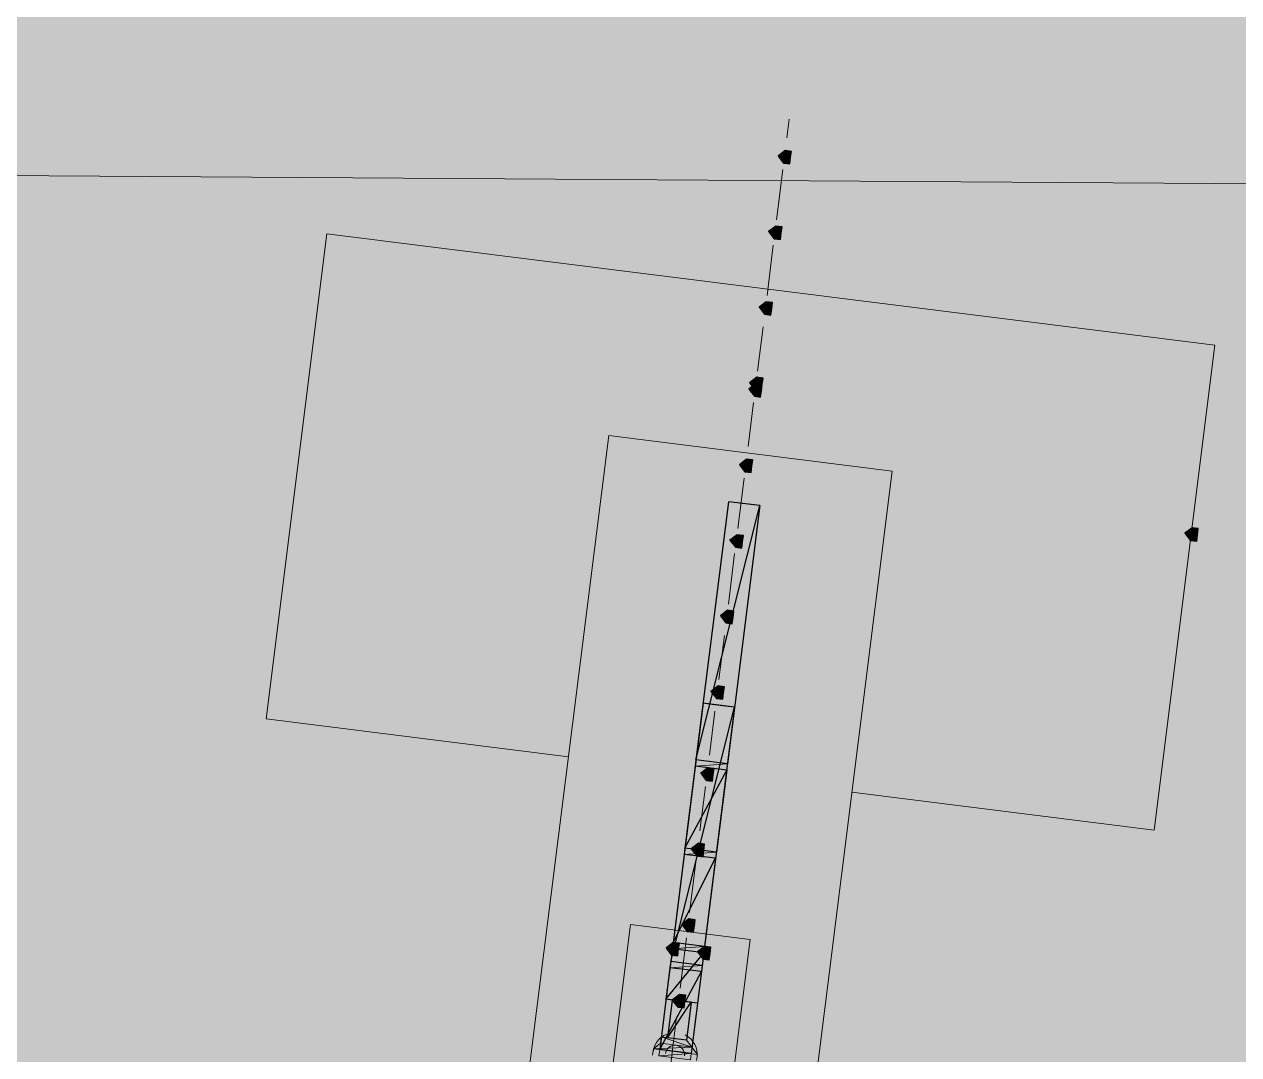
# Model space of a CAD drawing. Header units: metres. Extents: x -4 to 509425, y 7549 to 4732445.
# Drawn here: x 476040.436 to 476042.056, y 4719730.202 to 4719731.577 of the extents above; entities that cross this region are included whole.
import ezdxf

# ---------------------------------------------------------------- set-up
doc = ezdxf.new("R2010")
doc.units = ezdxf.units.M
doc.header["$LTSCALE"] = 0.01
doc.header["$MEASUREMENT"] = 0
doc.layers.get('0').update_dxf_attribs({"lineweight": 0})
doc.layers.add('_SUBESTACIÓN', color=1, linetype='Continuous')
doc.layers.add('SUBESTACION LA VID', color=253, linetype='Continuous')

# ---------------------------------------------------------------- blocks, each defined once
blk = doc.blocks.new('A$Cfff6051d')
at = {"layer": 'SUBESTACION LA VID', "transparency": 33554687}
h = blk.add_hatch(color=256, dxfattribs=at)
h.dxf.hatch_style = 2
h.paths.add_polyline_path([(476041.4581, 4719731.399), (476041.4592, 4719731.4074), (476041.4508, 4719731.4084), (476041.4413, 4719731.4011), (476041.4487, 4719731.3916), (476041.4571, 4719731.3906)])
h = blk.add_hatch(color=256, dxfattribs=at)
h.dxf.hatch_style = 2
h.paths.add_polyline_path([(476041.4581, 4719731.399), (476041.4592, 4719731.4074), (476041.4508, 4719731.4084), (476041.4413, 4719731.4011), (476041.4487, 4719731.3916), (476041.4571, 4719731.3906)])
h = blk.add_hatch(color=256, dxfattribs=at)
h.dxf.hatch_style = 2
h.paths.add_polyline_path([(476041.4455, 4719731.2981), (476041.4466, 4719731.3065), (476041.4382, 4719731.3076), (476041.4287, 4719731.3003), (476041.4361, 4719731.2908), (476041.4445, 4719731.2897)])
h = blk.add_hatch(color=256, dxfattribs=at)
h.dxf.hatch_style = 2
h.paths.add_polyline_path([(476041.4455, 4719731.2981), (476041.4466, 4719731.3065), (476041.4382, 4719731.3076), (476041.4287, 4719731.3003), (476041.4361, 4719731.2908), (476041.4445, 4719731.2897)])
h = blk.add_hatch(color=256, dxfattribs=at)
h.dxf.hatch_style = 2
h.paths.add_polyline_path([(476041.4455, 4719731.2981), (476041.4466, 4719731.3065), (476041.4382, 4719731.3076), (476041.4287, 4719731.3003), (476041.4361, 4719731.2908), (476041.4445, 4719731.2897)])
h = blk.add_hatch(color=256, dxfattribs=at)
h.dxf.hatch_style = 2
h.paths.add_polyline_path([(476041.4329, 4719731.1973), (476041.4339, 4719731.2057), (476041.4255, 4719731.2068), (476041.4161, 4719731.1994), (476041.4234, 4719731.19), (476041.4318, 4719731.1889)])
h = blk.add_hatch(color=256, dxfattribs=at)
h.dxf.hatch_style = 2
h.paths.add_polyline_path([(476041.4329, 4719731.1973), (476041.4339, 4719731.2057), (476041.4255, 4719731.2068), (476041.4161, 4719731.1994), (476041.4234, 4719731.19), (476041.4318, 4719731.1889)])
h = blk.add_hatch(color=256, dxfattribs=at)
h.dxf.hatch_style = 2
h.paths.add_polyline_path([(476041.4329, 4719731.1973), (476041.4339, 4719731.2057), (476041.4255, 4719731.2068), (476041.4161, 4719731.1994), (476041.4234, 4719731.19), (476041.4318, 4719731.1889)])
h = blk.add_hatch(color=256, dxfattribs=at)
h.dxf.hatch_style = 2
h.paths.add_polyline_path([(476041.4192, 4719731.0881), (476041.4202, 4719731.0965), (476041.4118, 4719731.0976), (476041.4024, 4719731.0902), (476041.4097, 4719731.0808), (476041.4181, 4719731.0797)])
h = blk.add_hatch(color=256, dxfattribs=at)
h.dxf.hatch_style = 2
h.paths.add_polyline_path([(476041.4202, 4719731.0965), (476041.4213, 4719731.1049), (476041.4129, 4719731.106), (476041.4034, 4719731.0986), (476041.4108, 4719731.0892), (476041.4192, 4719731.0881)])
h = blk.add_hatch(color=256, dxfattribs=at)
h.dxf.hatch_style = 2
h.paths.add_polyline_path([(476041.4202, 4719731.0965), (476041.4213, 4719731.1049), (476041.4129, 4719731.106), (476041.4034, 4719731.0986), (476041.4108, 4719731.0892), (476041.4192, 4719731.0881)])
h = blk.add_hatch(color=256, dxfattribs=at)
h.dxf.hatch_style = 2
h.paths.add_polyline_path([(476041.4065, 4719730.9873), (476041.4076, 4719730.9957), (476041.3992, 4719730.9968), (476041.3897, 4719730.9894), (476041.3971, 4719730.98), (476041.4055, 4719730.9789)])
h = blk.add_hatch(color=256, dxfattribs=at)
h.dxf.hatch_style = 2
h.paths.add_polyline_path([(476041.4065, 4719730.9873), (476041.4076, 4719730.9957), (476041.3992, 4719730.9968), (476041.3897, 4719730.9894), (476041.3971, 4719730.98), (476041.4055, 4719730.9789)])
h = blk.add_hatch(color=256, dxfattribs=at)
h.dxf.hatch_style = 2
h.paths.add_polyline_path([(476041.4065, 4719730.9873), (476041.4076, 4719730.9957), (476041.3992, 4719730.9968), (476041.3897, 4719730.9894), (476041.3971, 4719730.98), (476041.4055, 4719730.9789)])
h = blk.add_hatch(color=256, dxfattribs=at)
h.dxf.hatch_style = 2
h.paths.add_polyline_path([(476042.0009, 4719730.8958), (476042.0019, 4719730.9042), (476041.9935, 4719730.9052), (476041.9841, 4719730.8979), (476041.9914, 4719730.8884), (476041.9998, 4719730.8874)])
h = blk.add_hatch(color=256, dxfattribs=at)
h.dxf.hatch_style = 2
h.paths.add_polyline_path([(476042.0009, 4719730.8958), (476042.0019, 4719730.9042), (476041.9935, 4719730.9052), (476041.9841, 4719730.8979), (476041.9914, 4719730.8884), (476041.9998, 4719730.8874)])
h = blk.add_hatch(color=256, dxfattribs=at)
h.dxf.hatch_style = 2
h.paths.add_polyline_path([(476041.3939, 4719730.8865), (476041.395, 4719730.8949), (476041.3866, 4719730.896), (476041.3771, 4719730.8886), (476041.3845, 4719730.8792), (476041.3929, 4719730.8781)])
h = blk.add_hatch(color=256, dxfattribs=at)
h.dxf.hatch_style = 2
h.paths.add_polyline_path([(476041.3939, 4719730.8865), (476041.395, 4719730.8949), (476041.3866, 4719730.896), (476041.3771, 4719730.8886), (476041.3845, 4719730.8792), (476041.3929, 4719730.8781)])
h = blk.add_hatch(color=256, dxfattribs=at)
h.dxf.hatch_style = 2
h.paths.add_polyline_path([(476041.3939, 4719730.8865), (476041.395, 4719730.8949), (476041.3866, 4719730.896), (476041.3771, 4719730.8886), (476041.3845, 4719730.8792), (476041.3929, 4719730.8781)])
h = blk.add_hatch(color=256, dxfattribs=at)
h.dxf.hatch_style = 2
h.paths.add_polyline_path([(476041.3813, 4719730.7857), (476041.3823, 4719730.7941), (476041.3739, 4719730.7952), (476041.3645, 4719730.7878), (476041.3718, 4719730.7784), (476041.3802, 4719730.7773)])
h = blk.add_hatch(color=256, dxfattribs=at)
h.dxf.hatch_style = 2
h.paths.add_polyline_path([(476041.3813, 4719730.7857), (476041.3823, 4719730.7941), (476041.3739, 4719730.7952), (476041.3645, 4719730.7878), (476041.3718, 4719730.7784), (476041.3802, 4719730.7773)])
h = blk.add_hatch(color=256, dxfattribs=at)
h.dxf.hatch_style = 2
h.paths.add_polyline_path([(476041.3813, 4719730.7857), (476041.3823, 4719730.7941), (476041.3739, 4719730.7952), (476041.3645, 4719730.7878), (476041.3718, 4719730.7784), (476041.3802, 4719730.7773)])
h = blk.add_hatch(color=256, dxfattribs=at)
h.dxf.hatch_style = 2
h.paths.add_polyline_path([(476041.3686, 4719730.6849), (476041.3697, 4719730.6933), (476041.3613, 4719730.6944), (476041.3518, 4719730.687), (476041.3592, 4719730.6776), (476041.3676, 4719730.6765)])
h = blk.add_hatch(color=256, dxfattribs=at)
h.dxf.hatch_style = 2
h.paths.add_polyline_path([(476041.3686, 4719730.6849), (476041.3697, 4719730.6933), (476041.3613, 4719730.6944), (476041.3518, 4719730.687), (476041.3592, 4719730.6776), (476041.3676, 4719730.6765)])
h = blk.add_hatch(color=256, dxfattribs=at)
h.dxf.hatch_style = 2
h.paths.add_polyline_path([(476041.3686, 4719730.6849), (476041.3697, 4719730.6933), (476041.3613, 4719730.6944), (476041.3518, 4719730.687), (476041.3592, 4719730.6776), (476041.3676, 4719730.6765)])
h = blk.add_hatch(color=256, dxfattribs=at)
h.dxf.hatch_style = 2
h.paths.add_polyline_path([(476041.3549, 4719730.5757), (476041.356, 4719730.5841), (476041.3476, 4719730.5852), (476041.3381, 4719730.5778), (476041.3455, 4719730.5684), (476041.3539, 4719730.5673)])
h = blk.add_hatch(color=256, dxfattribs=at)
h.dxf.hatch_style = 2
h.paths.add_polyline_path([(476041.3549, 4719730.5757), (476041.356, 4719730.5841), (476041.3476, 4719730.5852), (476041.3381, 4719730.5778), (476041.3455, 4719730.5684), (476041.3539, 4719730.5673)])
h = blk.add_hatch(color=256, dxfattribs=at)
h.dxf.hatch_style = 2
h.paths.add_polyline_path([(476041.3549, 4719730.5757), (476041.356, 4719730.5841), (476041.3476, 4719730.5852), (476041.3381, 4719730.5778), (476041.3455, 4719730.5684), (476041.3539, 4719730.5673)])
h = blk.add_hatch(color=256, dxfattribs=at)
h.dxf.hatch_style = 2
h.paths.add_polyline_path([(476041.3423, 4719730.4749), (476041.3434, 4719730.4833), (476041.335, 4719730.4844), (476041.3255, 4719730.477), (476041.3328, 4719730.4676), (476041.3412, 4719730.4665)])
h = blk.add_hatch(color=256, dxfattribs=at)
h.dxf.hatch_style = 2
h.paths.add_polyline_path([(476041.3423, 4719730.4749), (476041.3434, 4719730.4833), (476041.335, 4719730.4844), (476041.3255, 4719730.477), (476041.3328, 4719730.4676), (476041.3412, 4719730.4665)])
h = blk.add_hatch(color=256, dxfattribs=at)
h.dxf.hatch_style = 2
h.paths.add_polyline_path([(476041.3423, 4719730.4749), (476041.3434, 4719730.4833), (476041.335, 4719730.4844), (476041.3255, 4719730.477), (476041.3328, 4719730.4676), (476041.3412, 4719730.4665)])
h = blk.add_hatch(color=256, dxfattribs=at)
h.dxf.hatch_style = 2
h.paths.add_polyline_path([(476041.3297, 4719730.3741), (476041.3307, 4719730.3825), (476041.3223, 4719730.3836), (476041.3129, 4719730.3762), (476041.3202, 4719730.3668), (476041.3286, 4719730.3657)])
h = blk.add_hatch(color=256, dxfattribs=at)
h.dxf.hatch_style = 2
h.paths.add_polyline_path([(476041.3297, 4719730.3741), (476041.3307, 4719730.3825), (476041.3223, 4719730.3836), (476041.3129, 4719730.3762), (476041.3202, 4719730.3668), (476041.3286, 4719730.3657)])
h = blk.add_hatch(color=256, dxfattribs=at)
h.dxf.hatch_style = 2
h.paths.add_polyline_path([(476041.3297, 4719730.3741), (476041.3307, 4719730.3825), (476041.3223, 4719730.3836), (476041.3129, 4719730.3762), (476041.3202, 4719730.3668), (476041.3286, 4719730.3657)])
h = blk.add_hatch(color=256, dxfattribs=at)
h.dxf.hatch_style = 2
h.paths.add_polyline_path([(476041.3087, 4719730.3426), (476041.3097, 4719730.351), (476041.3013, 4719730.3521), (476041.2919, 4719730.3447), (476041.2992, 4719730.3353), (476041.3076, 4719730.3342)])
h = blk.add_hatch(color=256, dxfattribs=at)
h.dxf.hatch_style = 2
h.paths.add_polyline_path([(476041.3507, 4719730.3373), (476041.3517, 4719730.3457), (476041.3433, 4719730.3468), (476041.3339, 4719730.3395), (476041.3412, 4719730.33), (476041.3496, 4719730.3289)])
h = blk.add_hatch(color=256, dxfattribs=at)
h.dxf.hatch_style = 2
h.paths.add_polyline_path([(476041.317, 4719730.2733), (476041.3181, 4719730.2817), (476041.3097, 4719730.2828), (476041.3002, 4719730.2754), (476041.3076, 4719730.266), (476041.316, 4719730.2649)])
h = blk.add_hatch(color=256, dxfattribs=at)
h.dxf.hatch_style = 2
h.paths.add_polyline_path([(476041.317, 4719730.2733), (476041.3181, 4719730.2817), (476041.3097, 4719730.2828), (476041.3002, 4719730.2754), (476041.3076, 4719730.266), (476041.316, 4719730.2649)])
h = blk.add_hatch(color=256, dxfattribs=at)
h.dxf.hatch_style = 2
h.paths.add_polyline_path([(476041.317, 4719730.2733), (476041.3181, 4719730.2817), (476041.3097, 4719730.2828), (476041.3002, 4719730.2754), (476041.3076, 4719730.266), (476041.316, 4719730.2649)])
at = {"layer": 'SUBESTACION LA VID', "lineweight": 15}
for p, q in [((476041.4561, 4719731.4504), (476041.4529, 4719731.4252)), ((476041.4561, 4719731.4504), (476041.4529, 4719731.4252)), ((476041.4476, 4719731.3832), (476041.4392, 4719731.316)), ((476041.4476, 4719731.3832), (476041.4392, 4719731.316)), ((476041.4392, 4719731.316), (476041.4445, 4719731.358)), ((476041.435, 4719731.2824), (476041.4266, 4719731.2152)), ((476041.435, 4719731.2824), (476041.4266, 4719731.2152)), ((476041.4266, 4719731.2152), (476041.435, 4719731.2824)), ((476041.4213, 4719731.1732), (476041.4139, 4719731.1144)), ((476041.4213, 4719731.1732), (476041.4139, 4719731.1144)), ((476041.4139, 4719731.1144), (476041.4213, 4719731.1732)), ((476041.4087, 4719731.0724), (476041.4013, 4719731.0136)), ((476041.4087, 4719731.0724), (476041.4013, 4719731.0136)), ((476041.4013, 4719731.0136), (476041.4087, 4719731.0724)), ((476041.396, 4719730.9716), (476041.3876, 4719730.9044)), ((476041.396, 4719730.9716), (476041.3876, 4719730.9044)), ((476041.3876, 4719730.9044), (476041.396, 4719730.9716)), ((476041.3318, 4719730.5957), (476041.375, 4719730.9401)), ((476041.3738, 4719730.5904), (476041.417, 4719730.9348)), ((476041.3834, 4719730.8708), (476041.375, 4719730.8036)), ((476041.3834, 4719730.8708), (476041.375, 4719730.8036)), ((476041.375, 4719730.8036), (476041.3834, 4719730.8708)), ((476041.3697, 4719730.7616), (476041.3623, 4719730.7028)), ((476041.3697, 4719730.7616), (476041.3623, 4719730.7028)), ((476041.3623, 4719730.7028), (476041.3697, 4719730.7616)), ((476041.2981, 4719730.3269), (476041.3413, 4719730.6713)), ((476041.2981, 4719730.3269), (476041.3413, 4719730.6713)), ((476041.3401, 4719730.3216), (476041.3833, 4719730.666)), ((476041.3401, 4719730.3216), (476041.3833, 4719730.666)), ((476041.3571, 4719730.6608), (476041.3497, 4719730.602)), ((476041.3571, 4719730.6608), (476041.3497, 4719730.602)), ((476041.3497, 4719730.602), (476041.3571, 4719730.6608)), ((476041.3308, 4719730.5873), (476041.3728, 4719730.582)), ((476041.3591, 4719730.4728), (476041.3728, 4719730.582)), ((476041.3444, 4719730.56), (476041.3371, 4719730.5012)), ((476041.3444, 4719730.56), (476041.3371, 4719730.5012)), ((476041.3371, 4719730.5012), (476041.3444, 4719730.56)), ((476041.3013, 4719730.3521), (476041.316, 4719730.4697)), ((476041.3433, 4719730.3468), (476041.358, 4719730.4644)), ((476041.3318, 4719730.4592), (476041.3234, 4719730.392)), ((476041.3318, 4719730.4592), (476041.3234, 4719730.392)), ((476041.3234, 4719730.392), (476041.3318, 4719730.4592)), ((476041.3013, 4719730.3521), (476041.3433, 4719730.3468)), ((476041.3192, 4719730.3584), (476041.3107, 4719730.2912)), ((476041.3192, 4719730.3584), (476041.3107, 4719730.2912)), ((476041.3107, 4719730.2912), (476041.3192, 4719730.3584)), ((476041.3338, 4719730.2712), (476041.3423, 4719730.3384)), ((476041.2834, 4719730.2093), (476041.2971, 4719730.3185)), ((476041.3391, 4719730.3132), (476041.2971, 4719730.3185)), ((476041.2971, 4719730.3185), (476041.3391, 4719730.3132)), ((476041.3254, 4719730.204), (476041.3391, 4719730.3132)), ((476041.2918, 4719730.2765), (476041.2918, 4719730.2765)), ((476041.2939, 4719730.225), (476041.3002, 4719730.2754)), ((476041.3191, 4719730.2219), (476041.3254, 4719730.2723)), ((476041.3055, 4719730.2492), (476041.2981, 4719730.1904)), ((476041.3055, 4719730.2492), (476041.2981, 4719730.1904)), ((476041.2981, 4719730.1904), (476041.3055, 4719730.2492))]:
    blk.add_line(p, q, dxfattribs=at)
at = {"layer": 'SUBESTACION LA VID'}
for points in [[(476041.4581, 4719731.399), (476041.4592, 4719731.4074), (476041.4508, 4719731.4084), (476041.4413, 4719731.4011), (476041.4487, 4719731.3916), (476041.4571, 4719731.3906)], [(476041.4581, 4719731.399), (476041.4592, 4719731.4074), (476041.4508, 4719731.4084), (476041.4413, 4719731.4011), (476041.4487, 4719731.3916), (476041.4571, 4719731.3906)], [(476041.4455, 4719731.2981), (476041.4466, 4719731.3065), (476041.4382, 4719731.3076), (476041.4287, 4719731.3003), (476041.4361, 4719731.2908), (476041.4445, 4719731.2897)], [(476041.4455, 4719731.2981), (476041.4466, 4719731.3065), (476041.4382, 4719731.3076), (476041.4287, 4719731.3003), (476041.4361, 4719731.2908), (476041.4445, 4719731.2897)], [(476041.4455, 4719731.2981), (476041.4466, 4719731.3065), (476041.4382, 4719731.3076), (476041.4287, 4719731.3003), (476041.4361, 4719731.2908), (476041.4445, 4719731.2897)], [(476041.4329, 4719731.1973), (476041.4339, 4719731.2057), (476041.4255, 4719731.2068), (476041.4161, 4719731.1994), (476041.4234, 4719731.19), (476041.4318, 4719731.1889)], [(476041.4329, 4719731.1973), (476041.4339, 4719731.2057), (476041.4255, 4719731.2068), (476041.4161, 4719731.1994), (476041.4234, 4719731.19), (476041.4318, 4719731.1889)], [(476041.4329, 4719731.1973), (476041.4339, 4719731.2057), (476041.4255, 4719731.2068), (476041.4161, 4719731.1994), (476041.4234, 4719731.19), (476041.4318, 4719731.1889)], [(476041.4192, 4719731.0881), (476041.4202, 4719731.0965), (476041.4118, 4719731.0976), (476041.4024, 4719731.0902), (476041.4097, 4719731.0808), (476041.4181, 4719731.0797)], [(476041.4202, 4719731.0965), (476041.4213, 4719731.1049), (476041.4129, 4719731.106), (476041.4034, 4719731.0986), (476041.4108, 4719731.0892), (476041.4192, 4719731.0881)], [(476041.4202, 4719731.0965), (476041.4213, 4719731.1049), (476041.4129, 4719731.106), (476041.4034, 4719731.0986), (476041.4108, 4719731.0892), (476041.4192, 4719731.0881)], [(476041.4065, 4719730.9873), (476041.4076, 4719730.9957), (476041.3992, 4719730.9968), (476041.3897, 4719730.9894), (476041.3971, 4719730.98), (476041.4055, 4719730.9789)], [(476041.4065, 4719730.9873), (476041.4076, 4719730.9957), (476041.3992, 4719730.9968), (476041.3897, 4719730.9894), (476041.3971, 4719730.98), (476041.4055, 4719730.9789)], [(476041.4065, 4719730.9873), (476041.4076, 4719730.9957), (476041.3992, 4719730.9968), (476041.3897, 4719730.9894), (476041.3971, 4719730.98), (476041.4055, 4719730.9789)], [(476042.0009, 4719730.8958), (476042.0019, 4719730.9042), (476041.9935, 4719730.9052), (476041.9841, 4719730.8979), (476041.9914, 4719730.8884), (476041.9998, 4719730.8874)], [(476042.0009, 4719730.8958), (476042.0019, 4719730.9042), (476041.9935, 4719730.9052), (476041.9841, 4719730.8979), (476041.9914, 4719730.8884), (476041.9998, 4719730.8874)], [(476041.3939, 4719730.8865), (476041.395, 4719730.8949), (476041.3866, 4719730.896), (476041.3771, 4719730.8886), (476041.3845, 4719730.8792), (476041.3929, 4719730.8781)], [(476041.3939, 4719730.8865), (476041.395, 4719730.8949), (476041.3866, 4719730.896), (476041.3771, 4719730.8886), (476041.3845, 4719730.8792), (476041.3929, 4719730.8781)], [(476041.3939, 4719730.8865), (476041.395, 4719730.8949), (476041.3866, 4719730.896), (476041.3771, 4719730.8886), (476041.3845, 4719730.8792), (476041.3929, 4719730.8781)], [(476041.3813, 4719730.7857), (476041.3823, 4719730.7941), (476041.3739, 4719730.7952), (476041.3645, 4719730.7878), (476041.3718, 4719730.7784), (476041.3802, 4719730.7773)], [(476041.3813, 4719730.7857), (476041.3823, 4719730.7941), (476041.3739, 4719730.7952), (476041.3645, 4719730.7878), (476041.3718, 4719730.7784), (476041.3802, 4719730.7773)], [(476041.3813, 4719730.7857), (476041.3823, 4719730.7941), (476041.3739, 4719730.7952), (476041.3645, 4719730.7878), (476041.3718, 4719730.7784), (476041.3802, 4719730.7773)], [(476041.3686, 4719730.6849), (476041.3697, 4719730.6933), (476041.3613, 4719730.6944), (476041.3518, 4719730.687), (476041.3592, 4719730.6776), (476041.3676, 4719730.6765)], [(476041.3686, 4719730.6849), (476041.3697, 4719730.6933), (476041.3613, 4719730.6944), (476041.3518, 4719730.687), (476041.3592, 4719730.6776), (476041.3676, 4719730.6765)], [(476041.3686, 4719730.6849), (476041.3697, 4719730.6933), (476041.3613, 4719730.6944), (476041.3518, 4719730.687), (476041.3592, 4719730.6776), (476041.3676, 4719730.6765)], [(476041.3549, 4719730.5757), (476041.356, 4719730.5841), (476041.3476, 4719730.5852), (476041.3381, 4719730.5778), (476041.3455, 4719730.5684), (476041.3539, 4719730.5673)], [(476041.3549, 4719730.5757), (476041.356, 4719730.5841), (476041.3476, 4719730.5852), (476041.3381, 4719730.5778), (476041.3455, 4719730.5684), (476041.3539, 4719730.5673)], [(476041.3549, 4719730.5757), (476041.356, 4719730.5841), (476041.3476, 4719730.5852), (476041.3381, 4719730.5778), (476041.3455, 4719730.5684), (476041.3539, 4719730.5673)], [(476041.3423, 4719730.4749), (476041.3434, 4719730.4833), (476041.335, 4719730.4844), (476041.3255, 4719730.477), (476041.3328, 4719730.4676), (476041.3412, 4719730.4665)], [(476041.3423, 4719730.4749), (476041.3434, 4719730.4833), (476041.335, 4719730.4844), (476041.3255, 4719730.477), (476041.3328, 4719730.4676), (476041.3412, 4719730.4665)], [(476041.3423, 4719730.4749), (476041.3434, 4719730.4833), (476041.335, 4719730.4844), (476041.3255, 4719730.477), (476041.3328, 4719730.4676), (476041.3412, 4719730.4665)], [(476041.3297, 4719730.3741), (476041.3307, 4719730.3825), (476041.3223, 4719730.3836), (476041.3129, 4719730.3762), (476041.3202, 4719730.3668), (476041.3286, 4719730.3657)], [(476041.3297, 4719730.3741), (476041.3307, 4719730.3825), (476041.3223, 4719730.3836), (476041.3129, 4719730.3762), (476041.3202, 4719730.3668), (476041.3286, 4719730.3657)], [(476041.3297, 4719730.3741), (476041.3307, 4719730.3825), (476041.3223, 4719730.3836), (476041.3129, 4719730.3762), (476041.3202, 4719730.3668), (476041.3286, 4719730.3657)], [(476041.3087, 4719730.3426), (476041.3097, 4719730.351), (476041.3013, 4719730.3521), (476041.2919, 4719730.3447), (476041.2992, 4719730.3353), (476041.3076, 4719730.3342)], [(476041.3507, 4719730.3373), (476041.3517, 4719730.3457), (476041.3433, 4719730.3468), (476041.3339, 4719730.3395), (476041.3412, 4719730.33), (476041.3496, 4719730.3289)], [(476041.317, 4719730.2733), (476041.3181, 4719730.2817), (476041.3097, 4719730.2828), (476041.3002, 4719730.2754), (476041.3076, 4719730.266), (476041.316, 4719730.2649)], [(476041.317, 4719730.2733), (476041.3181, 4719730.2817), (476041.3097, 4719730.2828), (476041.3002, 4719730.2754), (476041.3076, 4719730.266), (476041.316, 4719730.2649)], [(476041.317, 4719730.2733), (476041.3181, 4719730.2817), (476041.3097, 4719730.2828), (476041.3002, 4719730.2754), (476041.3076, 4719730.266), (476041.316, 4719730.2649)]]:
    blk.add_lwpolyline(points, close=True, dxfattribs=at)
at = {"layer": 'SUBESTACION LA VID', "lineweight": 0}
for points in [[(476041.4581, 4719731.399), (476041.4592, 4719731.4074), (476041.4508, 4719731.4084), (476041.4413, 4719731.4011), (476041.4487, 4719731.3916), (476041.4571, 4719731.3906)], [(476041.4581, 4719731.399), (476041.4592, 4719731.4074), (476041.4508, 4719731.4084), (476041.4413, 4719731.4011), (476041.4487, 4719731.3916), (476041.4571, 4719731.3906)], [(476041.4455, 4719731.2981), (476041.4466, 4719731.3065), (476041.4382, 4719731.3076), (476041.4287, 4719731.3003), (476041.4361, 4719731.2908), (476041.4445, 4719731.2897)], [(476041.4455, 4719731.2981), (476041.4466, 4719731.3065), (476041.4382, 4719731.3076), (476041.4287, 4719731.3003), (476041.4361, 4719731.2908), (476041.4445, 4719731.2897)], [(476041.4455, 4719731.2981), (476041.4466, 4719731.3065), (476041.4382, 4719731.3076), (476041.4287, 4719731.3003), (476041.4361, 4719731.2908), (476041.4445, 4719731.2897)], [(476041.4329, 4719731.1973), (476041.4339, 4719731.2057), (476041.4255, 4719731.2068), (476041.4161, 4719731.1994), (476041.4234, 4719731.19), (476041.4318, 4719731.1889)], [(476041.4329, 4719731.1973), (476041.4339, 4719731.2057), (476041.4255, 4719731.2068), (476041.4161, 4719731.1994), (476041.4234, 4719731.19), (476041.4318, 4719731.1889)], [(476041.4329, 4719731.1973), (476041.4339, 4719731.2057), (476041.4255, 4719731.2068), (476041.4161, 4719731.1994), (476041.4234, 4719731.19), (476041.4318, 4719731.1889)], [(476041.4192, 4719731.0881), (476041.4202, 4719731.0965), (476041.4118, 4719731.0976), (476041.4024, 4719731.0902), (476041.4097, 4719731.0808), (476041.4181, 4719731.0797)], [(476041.4202, 4719731.0965), (476041.4213, 4719731.1049), (476041.4129, 4719731.106), (476041.4034, 4719731.0986), (476041.4108, 4719731.0892), (476041.4192, 4719731.0881)], [(476041.4202, 4719731.0965), (476041.4213, 4719731.1049), (476041.4129, 4719731.106), (476041.4034, 4719731.0986), (476041.4108, 4719731.0892), (476041.4192, 4719731.0881)], [(476041.4065, 4719730.9873), (476041.4076, 4719730.9957), (476041.3992, 4719730.9968), (476041.3897, 4719730.9894), (476041.3971, 4719730.98), (476041.4055, 4719730.9789)], [(476041.4065, 4719730.9873), (476041.4076, 4719730.9957), (476041.3992, 4719730.9968), (476041.3897, 4719730.9894), (476041.3971, 4719730.98), (476041.4055, 4719730.9789)], [(476041.4065, 4719730.9873), (476041.4076, 4719730.9957), (476041.3992, 4719730.9968), (476041.3897, 4719730.9894), (476041.3971, 4719730.98), (476041.4055, 4719730.9789)], [(476042.0009, 4719730.8958), (476042.0019, 4719730.9042), (476041.9935, 4719730.9052), (476041.9841, 4719730.8979), (476041.9914, 4719730.8884), (476041.9998, 4719730.8874)], [(476042.0009, 4719730.8958), (476042.0019, 4719730.9042), (476041.9935, 4719730.9052), (476041.9841, 4719730.8979), (476041.9914, 4719730.8884), (476041.9998, 4719730.8874)], [(476041.3939, 4719730.8865), (476041.395, 4719730.8949), (476041.3866, 4719730.896), (476041.3771, 4719730.8886), (476041.3845, 4719730.8792), (476041.3929, 4719730.8781)], [(476041.3939, 4719730.8865), (476041.395, 4719730.8949), (476041.3866, 4719730.896), (476041.3771, 4719730.8886), (476041.3845, 4719730.8792), (476041.3929, 4719730.8781)], [(476041.3939, 4719730.8865), (476041.395, 4719730.8949), (476041.3866, 4719730.896), (476041.3771, 4719730.8886), (476041.3845, 4719730.8792), (476041.3929, 4719730.8781)], [(476041.3813, 4719730.7857), (476041.3823, 4719730.7941), (476041.3739, 4719730.7952), (476041.3645, 4719730.7878), (476041.3718, 4719730.7784), (476041.3802, 4719730.7773)], [(476041.3813, 4719730.7857), (476041.3823, 4719730.7941), (476041.3739, 4719730.7952), (476041.3645, 4719730.7878), (476041.3718, 4719730.7784), (476041.3802, 4719730.7773)], [(476041.3813, 4719730.7857), (476041.3823, 4719730.7941), (476041.3739, 4719730.7952), (476041.3645, 4719730.7878), (476041.3718, 4719730.7784), (476041.3802, 4719730.7773)], [(476041.3686, 4719730.6849), (476041.3697, 4719730.6933), (476041.3613, 4719730.6944), (476041.3518, 4719730.687), (476041.3592, 4719730.6776), (476041.3676, 4719730.6765)], [(476041.3686, 4719730.6849), (476041.3697, 4719730.6933), (476041.3613, 4719730.6944), (476041.3518, 4719730.687), (476041.3592, 4719730.6776), (476041.3676, 4719730.6765)], [(476041.3686, 4719730.6849), (476041.3697, 4719730.6933), (476041.3613, 4719730.6944), (476041.3518, 4719730.687), (476041.3592, 4719730.6776), (476041.3676, 4719730.6765)], [(476041.3549, 4719730.5757), (476041.356, 4719730.5841), (476041.3476, 4719730.5852), (476041.3381, 4719730.5778), (476041.3455, 4719730.5684), (476041.3539, 4719730.5673)], [(476041.3549, 4719730.5757), (476041.356, 4719730.5841), (476041.3476, 4719730.5852), (476041.3381, 4719730.5778), (476041.3455, 4719730.5684), (476041.3539, 4719730.5673)], [(476041.3549, 4719730.5757), (476041.356, 4719730.5841), (476041.3476, 4719730.5852), (476041.3381, 4719730.5778), (476041.3455, 4719730.5684), (476041.3539, 4719730.5673)], [(476041.3423, 4719730.4749), (476041.3434, 4719730.4833), (476041.335, 4719730.4844), (476041.3255, 4719730.477), (476041.3328, 4719730.4676), (476041.3412, 4719730.4665)], [(476041.3423, 4719730.4749), (476041.3434, 4719730.4833), (476041.335, 4719730.4844), (476041.3255, 4719730.477), (476041.3328, 4719730.4676), (476041.3412, 4719730.4665)], [(476041.3423, 4719730.4749), (476041.3434, 4719730.4833), (476041.335, 4719730.4844), (476041.3255, 4719730.477), (476041.3328, 4719730.4676), (476041.3412, 4719730.4665)], [(476041.3297, 4719730.3741), (476041.3307, 4719730.3825), (476041.3223, 4719730.3836), (476041.3129, 4719730.3762), (476041.3202, 4719730.3668), (476041.3286, 4719730.3657)], [(476041.3297, 4719730.3741), (476041.3307, 4719730.3825), (476041.3223, 4719730.3836), (476041.3129, 4719730.3762), (476041.3202, 4719730.3668), (476041.3286, 4719730.3657)], [(476041.3297, 4719730.3741), (476041.3307, 4719730.3825), (476041.3223, 4719730.3836), (476041.3129, 4719730.3762), (476041.3202, 4719730.3668), (476041.3286, 4719730.3657)], [(476041.3087, 4719730.3426), (476041.3097, 4719730.351), (476041.3013, 4719730.3521), (476041.2919, 4719730.3447), (476041.2992, 4719730.3353), (476041.3076, 4719730.3342)], [(476041.3507, 4719730.3373), (476041.3517, 4719730.3457), (476041.3433, 4719730.3468), (476041.3339, 4719730.3395), (476041.3412, 4719730.33), (476041.3496, 4719730.3289)], [(476041.317, 4719730.2733), (476041.3181, 4719730.2817), (476041.3097, 4719730.2828), (476041.3002, 4719730.2754), (476041.3076, 4719730.266), (476041.316, 4719730.2649)], [(476041.317, 4719730.2733), (476041.3181, 4719730.2817), (476041.3097, 4719730.2828), (476041.3002, 4719730.2754), (476041.3076, 4719730.266), (476041.316, 4719730.2649)], [(476041.317, 4719730.2733), (476041.3181, 4719730.2817), (476041.3097, 4719730.2828), (476041.3002, 4719730.2754), (476041.3076, 4719730.266), (476041.316, 4719730.2649)]]:
    blk.add_lwpolyline(points, close=True, dxfattribs=at)
at = {"layer": 'SUBESTACION LA VID', "lineweight": 15}
for points in [[(476041.5397, 4719730.5525), (476041.943, 4719730.502), (476042.0241, 4719731.1488), (476040.8396, 4719731.2973), (476040.7585, 4719730.6505), (476041.1617, 4719730.5999)], [(476041.5397, 4719730.5525), (476041.943, 4719730.502), (476042.0241, 4719731.1488), (476040.8396, 4719731.2973), (476040.7585, 4719730.6505), (476041.1617, 4719730.5999)], [(476041.3494, 4719729.9194), (476041.4587, 4719729.9057), (476041.5935, 4719730.981), (476041.2154, 4719731.0284), (476041.0806, 4719729.9531), (476041.1898, 4719729.9394)], [(476041.3494, 4719729.9194), (476041.4587, 4719729.9057), (476041.5935, 4719730.981), (476041.2154, 4719731.0284), (476041.0806, 4719729.9531), (476041.1898, 4719729.9394)], [(476041.417, 4719730.9348), (476041.375, 4719730.9401), (476041.3318, 4719730.5957), (476041.3308, 4719730.5873), (476041.3171, 4719730.4781), (476041.316, 4719730.4697), (476041.3013, 4719730.3521), (476041.3003, 4719730.3437), (476041.2918, 4719730.2765), (476041.3002, 4719730.2754), (476041.2939, 4719730.225), (476041.2855, 4719730.2261), (476041.2845, 4719730.2177), (476041.275, 4719730.2103), (476041.2739, 4719730.2019)], [(476041.3327, 4719730.1945), (476041.3338, 4719730.2029), (476041.3265, 4719730.2124), (476041.3191, 4719730.2219), (476041.3254, 4719730.2723), (476041.3338, 4719730.2712), (476041.3423, 4719730.3384), (476041.3433, 4719730.3468), (476041.358, 4719730.4644), (476041.3591, 4719730.4728), (476041.3728, 4719730.582), (476041.3738, 4719730.5904), (476041.417, 4719730.9348)], [(476041.375, 4719730.9401), (476041.3834, 4719730.939), (476041.4086, 4719730.9359), (476041.417, 4719730.9348)], [(476041.3413, 4719730.6713), (476041.3833, 4719730.666), (476041.3401, 4719730.3216), (476041.3391, 4719730.3132), (476041.3254, 4719730.204), (476041.3243, 4719730.1956)], [(476041.2823, 4719730.2009), (476041.2834, 4719730.2093), (476041.2971, 4719730.3185), (476041.2981, 4719730.3269), (476041.3413, 4719730.6713)], [(476041.3833, 4719730.666), (476041.3413, 4719730.6713), (476041.2981, 4719730.3269), (476041.2971, 4719730.3185), (476041.2834, 4719730.2093), (476041.2823, 4719730.2009)], [(476041.3243, 4719730.1956), (476041.3254, 4719730.204), (476041.3391, 4719730.3132), (476041.3401, 4719730.3216), (476041.3833, 4719730.666)], [(476041.3833, 4719730.666), (476041.3749, 4719730.6671), (476041.3497, 4719730.6702), (476041.3413, 4719730.6713)], [(476041.3413, 4719730.6713), (476041.3497, 4719730.6702), (476041.3749, 4719730.6671), (476041.3833, 4719730.666)], [(476041.3308, 4719730.5873), (476041.3318, 4719730.5957), (476041.3738, 4719730.5904), (476041.3728, 4719730.582)], [(476041.3591, 4719730.4728), (476041.3171, 4719730.4781), (476041.3308, 4719730.5873)], [(476041.3171, 4719730.4781), (476041.316, 4719730.4697), (476041.358, 4719730.4644), (476041.3591, 4719730.4728)], [(476041.3347, 4719729.8018), (476041.4042, 4719730.3562), (476041.2446, 4719730.3762), (476041.1751, 4719729.8218)], [(476041.3347, 4719729.8018), (476041.4042, 4719730.3562), (476041.2446, 4719730.3762), (476041.1751, 4719729.8218)], [(476041.3003, 4719730.3437), (476041.2918, 4719730.2765), (476041.3254, 4719730.2723)], [(476041.3254, 4719730.204), (476041.2834, 4719730.2093), (476041.2971, 4719730.3185)], [(476041.3391, 4719730.3132), (476041.3401, 4719730.3216), (476041.2981, 4719730.3269), (476041.2971, 4719730.3185)], [(476041.2971, 4719730.3185), (476041.2981, 4719730.3269), (476041.3401, 4719730.3216), (476041.3391, 4719730.3132)], [(476041.2834, 4719730.2093), (476041.3254, 4719730.204), (476041.3391, 4719730.3132)], [(476041.3254, 4719730.204), (476041.3243, 4719730.1956), (476041.2823, 4719730.2009), (476041.2834, 4719730.2093)], [(476041.2834, 4719730.2093), (476041.2823, 4719730.2009), (476041.3243, 4719730.1956), (476041.3254, 4719730.204)]]:
    blk.add_lwpolyline(points, dxfattribs=at)
at = {"layer": 'SUBESTACION LA VID', "lineweight": 0}
for points in [[(476041.3728, 4719730.582), (476041.3308, 4719730.5873), (476041.3738, 4719730.5904)], [(476041.316, 4719730.4697), (476041.3591, 4719730.4728), (476041.3171, 4719730.4781)], [(476041.3003, 4719730.3437), (476041.3423, 4719730.3384), (476041.3003, 4719730.3437), (476041.3423, 4719730.3384), (476041.3003, 4719730.3437), (476041.3423, 4719730.3384), (476041.3003, 4719730.3437), (476041.3433, 4719730.3468), (476041.3013, 4719730.3521), (476041.3433, 4719730.3468), (476041.3013, 4719730.3521), (476041.3433, 4719730.3468)], [(476041.3401, 4719730.3216), (476041.2971, 4719730.3185), (476041.3391, 4719730.3132)], [(476041.3391, 4719730.3132), (476041.2971, 4719730.3185), (476041.3401, 4719730.3216)], [(476041.3254, 4719730.2723), (476041.2918, 4719730.2765), (476041.3254, 4719730.2723), (476041.2918, 4719730.2765), (476041.3338, 4719730.2712), (476041.2918, 4719730.2765), (476041.3338, 4719730.2712), (476041.2918, 4719730.2765), (476041.3338, 4719730.2712), (476041.2918, 4719730.2765), (476041.3338, 4719730.2712), (476041.2918, 4719730.2765), (476041.3338, 4719730.2712)], [(476041.275, 4719730.2103), (476041.3338, 4719730.2029), (476041.275, 4719730.2103), (476041.3338, 4719730.2029), (476041.275, 4719730.2103), (476041.3265, 4719730.2124), (476041.2845, 4719730.2177), (476041.3265, 4719730.2124), (476041.2845, 4719730.2177)], [(476041.3265, 4719730.2124), (476041.2855, 4719730.2261), (476041.3191, 4719730.2219), (476041.2939, 4719730.225), (476041.3191, 4719730.2219), (476041.2939, 4719730.225)], [(476041.2834, 4719730.2093), (476041.3254, 4719730.204), (476041.2823, 4719730.2009)], [(476041.2823, 4719730.2009), (476041.3254, 4719730.204), (476041.2834, 4719730.2093)]]:
    blk.add_lwpolyline(points, dxfattribs=at)
at = {"layer": 'SUBESTACION LA VID'}
for points in [[(476041.375, 4719730.9401), (476041.375, 4719730.9401), (476041.417, 4719730.9348), (476041.417, 4719730.9348), (476041.417, 4719730.9348), (476041.3318, 4719730.5957), (476041.3318, 4719730.5957), (476041.3318, 4719730.5957), (476041.375, 4719730.9401), (476041.375, 4719730.9401)], [(476041.417, 4719730.9348), (476041.417, 4719730.9348), (476041.3318, 4719730.5957), (476041.3318, 4719730.5957), (476041.3318, 4719730.5957), (476041.3738, 4719730.5904), (476041.3738, 4719730.5904), (476041.3738, 4719730.5904), (476041.417, 4719730.9348), (476041.417, 4719730.9348)], [(476041.3413, 4719730.6713), (476041.3413, 4719730.6713), (476041.3833, 4719730.666), (476041.3833, 4719730.666), (476041.3833, 4719730.666), (476041.2981, 4719730.3269), (476041.2981, 4719730.3269), (476041.2981, 4719730.3269), (476041.3413, 4719730.6713), (476041.3413, 4719730.6713)], [(476041.3413, 4719730.6713), (476041.3413, 4719730.6713), (476041.3833, 4719730.666), (476041.3833, 4719730.666), (476041.3833, 4719730.666), (476041.2981, 4719730.3269), (476041.2981, 4719730.3269), (476041.2981, 4719730.3269), (476041.3413, 4719730.6713), (476041.3413, 4719730.6713)], [(476041.3833, 4719730.666), (476041.3833, 4719730.666), (476041.2981, 4719730.3269), (476041.2981, 4719730.3269), (476041.2981, 4719730.3269), (476041.3401, 4719730.3216), (476041.3401, 4719730.3216), (476041.3401, 4719730.3216), (476041.3833, 4719730.666), (476041.3833, 4719730.666)], [(476041.3833, 4719730.666), (476041.3833, 4719730.666), (476041.2981, 4719730.3269), (476041.2981, 4719730.3269), (476041.2981, 4719730.3269), (476041.3401, 4719730.3216), (476041.3401, 4719730.3216), (476041.3401, 4719730.3216), (476041.3833, 4719730.666), (476041.3833, 4719730.666)], [(476041.3308, 4719730.5873), (476041.3308, 4719730.5873), (476041.3728, 4719730.582), (476041.3728, 4719730.582), (476041.3728, 4719730.582), (476041.3171, 4719730.4781), (476041.3171, 4719730.4781), (476041.3171, 4719730.4781), (476041.3308, 4719730.5873), (476041.3308, 4719730.5873)], [(476041.3728, 4719730.582), (476041.3728, 4719730.582), (476041.3171, 4719730.4781), (476041.3171, 4719730.4781), (476041.3171, 4719730.4781), (476041.3591, 4719730.4728), (476041.3591, 4719730.4728), (476041.3591, 4719730.4728), (476041.3728, 4719730.582), (476041.3728, 4719730.582)], [(476041.316, 4719730.4697), (476041.316, 4719730.4697), (476041.358, 4719730.4644), (476041.358, 4719730.4644), (476041.358, 4719730.4644), (476041.3013, 4719730.3521), (476041.3013, 4719730.3521), (476041.3013, 4719730.3521), (476041.316, 4719730.4697), (476041.316, 4719730.4697)], [(476041.358, 4719730.4644), (476041.358, 4719730.4644), (476041.3013, 4719730.3521), (476041.3013, 4719730.3521), (476041.3013, 4719730.3521), (476041.3433, 4719730.3468), (476041.3433, 4719730.3468), (476041.3433, 4719730.3468), (476041.358, 4719730.4644), (476041.358, 4719730.4644)], [(476041.3003, 4719730.3437), (476041.3003, 4719730.3437), (476041.3423, 4719730.3384), (476041.3423, 4719730.3384), (476041.3423, 4719730.3384), (476041.2918, 4719730.2765), (476041.2918, 4719730.2765), (476041.2918, 4719730.2765), (476041.3003, 4719730.3437), (476041.3003, 4719730.3437)], [(476041.3423, 4719730.3384), (476041.3423, 4719730.3384), (476041.2918, 4719730.2765), (476041.2918, 4719730.2765), (476041.2918, 4719730.2765), (476041.3338, 4719730.2712), (476041.3338, 4719730.2712), (476041.3338, 4719730.2712), (476041.3423, 4719730.3384), (476041.3423, 4719730.3384)], [(476041.2971, 4719730.3185), (476041.2971, 4719730.3185), (476041.3391, 4719730.3132), (476041.3391, 4719730.3132), (476041.3391, 4719730.3132), (476041.2834, 4719730.2093), (476041.2834, 4719730.2093), (476041.2834, 4719730.2093), (476041.2971, 4719730.3185), (476041.2971, 4719730.3185)], [(476041.2971, 4719730.3185), (476041.2971, 4719730.3185), (476041.3391, 4719730.3132), (476041.3391, 4719730.3132), (476041.3391, 4719730.3132), (476041.2834, 4719730.2093), (476041.2834, 4719730.2093), (476041.2834, 4719730.2093), (476041.2971, 4719730.3185), (476041.2971, 4719730.3185)], [(476041.3391, 4719730.3132), (476041.3391, 4719730.3132), (476041.2834, 4719730.2093), (476041.2834, 4719730.2093), (476041.2834, 4719730.2093), (476041.3254, 4719730.204), (476041.3254, 4719730.204), (476041.3254, 4719730.204), (476041.3391, 4719730.3132), (476041.3391, 4719730.3132)], [(476041.3391, 4719730.3132), (476041.3391, 4719730.3132), (476041.2834, 4719730.2093), (476041.2834, 4719730.2093), (476041.2834, 4719730.2093), (476041.3254, 4719730.204), (476041.3254, 4719730.204), (476041.3254, 4719730.204), (476041.3391, 4719730.3132), (476041.3391, 4719730.3132)], [(476041.3002, 4719730.2754), (476041.3002, 4719730.2754), (476041.3254, 4719730.2723), (476041.3254, 4719730.2723), (476041.3254, 4719730.2723), (476041.2939, 4719730.225), (476041.2939, 4719730.225), (476041.2939, 4719730.225), (476041.3002, 4719730.2754), (476041.3002, 4719730.2754)], [(476041.3254, 4719730.2723), (476041.3254, 4719730.2723), (476041.2939, 4719730.225), (476041.2939, 4719730.225), (476041.2939, 4719730.225), (476041.3191, 4719730.2219), (476041.3191, 4719730.2219), (476041.3191, 4719730.2219), (476041.3254, 4719730.2723), (476041.3254, 4719730.2723)]]:
    blk.add_open_spline(points, degree=3, knots=[0, 0, 0, 0, 1, 1, 1, 2, 2, 2, 3, 3, 3, 3], dxfattribs=at)
at = {"layer": 'SUBESTACION LA VID', "lineweight": 0}
for points in [[(476041.375, 4719730.9401), (476041.375, 4719730.9401), (476041.417, 4719730.9348), (476041.417, 4719730.9348), (476041.417, 4719730.9348), (476041.3318, 4719730.5957), (476041.3318, 4719730.5957), (476041.3318, 4719730.5957), (476041.375, 4719730.9401), (476041.375, 4719730.9401)], [(476041.417, 4719730.9348), (476041.417, 4719730.9348), (476041.3318, 4719730.5957), (476041.3318, 4719730.5957), (476041.3318, 4719730.5957), (476041.3738, 4719730.5904), (476041.3738, 4719730.5904), (476041.3738, 4719730.5904), (476041.417, 4719730.9348), (476041.417, 4719730.9348)], [(476041.3413, 4719730.6713), (476041.3413, 4719730.6713), (476041.3833, 4719730.666), (476041.3833, 4719730.666), (476041.3833, 4719730.666), (476041.2981, 4719730.3269), (476041.2981, 4719730.3269), (476041.2981, 4719730.3269), (476041.3413, 4719730.6713), (476041.3413, 4719730.6713)], [(476041.3413, 4719730.6713), (476041.3413, 4719730.6713), (476041.3833, 4719730.666), (476041.3833, 4719730.666), (476041.3833, 4719730.666), (476041.2981, 4719730.3269), (476041.2981, 4719730.3269), (476041.2981, 4719730.3269), (476041.3413, 4719730.6713), (476041.3413, 4719730.6713)], [(476041.3833, 4719730.666), (476041.3833, 4719730.666), (476041.2981, 4719730.3269), (476041.2981, 4719730.3269), (476041.2981, 4719730.3269), (476041.3401, 4719730.3216), (476041.3401, 4719730.3216), (476041.3401, 4719730.3216), (476041.3833, 4719730.666), (476041.3833, 4719730.666)], [(476041.3833, 4719730.666), (476041.3833, 4719730.666), (476041.2981, 4719730.3269), (476041.2981, 4719730.3269), (476041.2981, 4719730.3269), (476041.3401, 4719730.3216), (476041.3401, 4719730.3216), (476041.3401, 4719730.3216), (476041.3833, 4719730.666), (476041.3833, 4719730.666)], [(476041.3308, 4719730.5873), (476041.3308, 4719730.5873), (476041.3728, 4719730.582), (476041.3728, 4719730.582), (476041.3728, 4719730.582), (476041.3171, 4719730.4781), (476041.3171, 4719730.4781), (476041.3171, 4719730.4781), (476041.3308, 4719730.5873), (476041.3308, 4719730.5873)], [(476041.3728, 4719730.582), (476041.3728, 4719730.582), (476041.3171, 4719730.4781), (476041.3171, 4719730.4781), (476041.3171, 4719730.4781), (476041.3591, 4719730.4728), (476041.3591, 4719730.4728), (476041.3591, 4719730.4728), (476041.3728, 4719730.582), (476041.3728, 4719730.582)], [(476041.316, 4719730.4697), (476041.316, 4719730.4697), (476041.358, 4719730.4644), (476041.358, 4719730.4644), (476041.358, 4719730.4644), (476041.3013, 4719730.3521), (476041.3013, 4719730.3521), (476041.3013, 4719730.3521), (476041.316, 4719730.4697), (476041.316, 4719730.4697)], [(476041.358, 4719730.4644), (476041.358, 4719730.4644), (476041.3013, 4719730.3521), (476041.3013, 4719730.3521), (476041.3013, 4719730.3521), (476041.3433, 4719730.3468), (476041.3433, 4719730.3468), (476041.3433, 4719730.3468), (476041.358, 4719730.4644), (476041.358, 4719730.4644)], [(476041.3003, 4719730.3437), (476041.3003, 4719730.3437), (476041.3423, 4719730.3384), (476041.3423, 4719730.3384), (476041.3423, 4719730.3384), (476041.2918, 4719730.2765), (476041.2918, 4719730.2765), (476041.2918, 4719730.2765), (476041.3003, 4719730.3437), (476041.3003, 4719730.3437)], [(476041.3423, 4719730.3384), (476041.3423, 4719730.3384), (476041.2918, 4719730.2765), (476041.2918, 4719730.2765), (476041.2918, 4719730.2765), (476041.3338, 4719730.2712), (476041.3338, 4719730.2712), (476041.3338, 4719730.2712), (476041.3423, 4719730.3384), (476041.3423, 4719730.3384)], [(476041.2971, 4719730.3185), (476041.2971, 4719730.3185), (476041.3391, 4719730.3132), (476041.3391, 4719730.3132), (476041.3391, 4719730.3132), (476041.2834, 4719730.2093), (476041.2834, 4719730.2093), (476041.2834, 4719730.2093), (476041.2971, 4719730.3185), (476041.2971, 4719730.3185)], [(476041.2971, 4719730.3185), (476041.2971, 4719730.3185), (476041.3391, 4719730.3132), (476041.3391, 4719730.3132), (476041.3391, 4719730.3132), (476041.2834, 4719730.2093), (476041.2834, 4719730.2093), (476041.2834, 4719730.2093), (476041.2971, 4719730.3185), (476041.2971, 4719730.3185)], [(476041.3391, 4719730.3132), (476041.3391, 4719730.3132), (476041.2834, 4719730.2093), (476041.2834, 4719730.2093), (476041.2834, 4719730.2093), (476041.3254, 4719730.204), (476041.3254, 4719730.204), (476041.3254, 4719730.204), (476041.3391, 4719730.3132), (476041.3391, 4719730.3132)], [(476041.3391, 4719730.3132), (476041.3391, 4719730.3132), (476041.2834, 4719730.2093), (476041.2834, 4719730.2093), (476041.2834, 4719730.2093), (476041.3254, 4719730.204), (476041.3254, 4719730.204), (476041.3254, 4719730.204), (476041.3391, 4719730.3132), (476041.3391, 4719730.3132)], [(476041.3002, 4719730.2754), (476041.3002, 4719730.2754), (476041.3254, 4719730.2723), (476041.3254, 4719730.2723), (476041.3254, 4719730.2723), (476041.2939, 4719730.225), (476041.2939, 4719730.225), (476041.2939, 4719730.225), (476041.3002, 4719730.2754), (476041.3002, 4719730.2754)], [(476041.3254, 4719730.2723), (476041.3254, 4719730.2723), (476041.2939, 4719730.225), (476041.2939, 4719730.225), (476041.2939, 4719730.225), (476041.3191, 4719730.2219), (476041.3191, 4719730.2219), (476041.3191, 4719730.2219), (476041.3254, 4719730.2723), (476041.3254, 4719730.2723)]]:
    blk.add_open_spline(points, degree=3, knots=[0, 0, 0, 0, 1, 1, 1, 2, 2, 2, 3, 3, 3, 3], dxfattribs=at)
at = {"layer": 'SUBESTACION LA VID', "lineweight": 15}
for points in [[(476041.2972, 4719730.2313), (476041.2851, 4719730.2285), (476041.276, 4719730.2184), (476041.2745, 4719730.2061)], [(476041.3333, 4719730.1987), (476041.3348, 4719730.2111), (476041.3285, 4719730.2231), (476041.3175, 4719730.2288)]]:
    blk.add_open_spline(points, degree=3, dxfattribs=at)
blk.add_open_spline([(476041.3165, 4719730.2009), (476041.3173, 4719730.2078), (476041.3124, 4719730.2142), (476041.3054, 4719730.215), (476041.2985, 4719730.2159), (476041.2921, 4719730.211), (476041.2913, 4719730.204)], degree=3, knots=[0, 0, 0, 0, 1, 1, 1, 2, 2, 2, 2], dxfattribs=at)

msp = doc.modelspace()

# ---------------------------------------------------------------- hatches: boundary and pattern name
at = {"layer": '_SUBESTACIÓN', "transparency": 33554559}
h = msp.add_hatch(color=1, dxfattribs=at)
h.dxf.hatch_style = 1
h.paths.add_polyline_path([(475968.6399, 4719805.825), (476089.9386, 4719790.615), (476078.1686, 4719696.74), (475956.8686, 4719711.9502)])

# ---------------------------------------------------------------- linework, layer by layer
at = {"color": 5}
msp.add_lwpolyline([(490840.2656, 4717243.1462), (484895.5041, 4717739.2368), (483607.6371, 4717664.0004), (483465.0415, 4717952.1854), (479025.126, 4718116.267), (478713.7718, 4718728.8145), (478509.3234, 4719542.0639), (477889.6007, 4719719.2698), (475567.4979, 4719734.4711), (475570.1163, 4720134.4625), (477885.1416, 4720119.3075), (481205.4456, 4721268.3214)], dxfattribs=at)

# ---------------------------------------------------------------- block references
at = {"linetype": 'Continuous'}
msp.add_blockref('A$Cfff6051d', (0, 0), dxfattribs=at)

doc.saveas('drawing.dxf')
